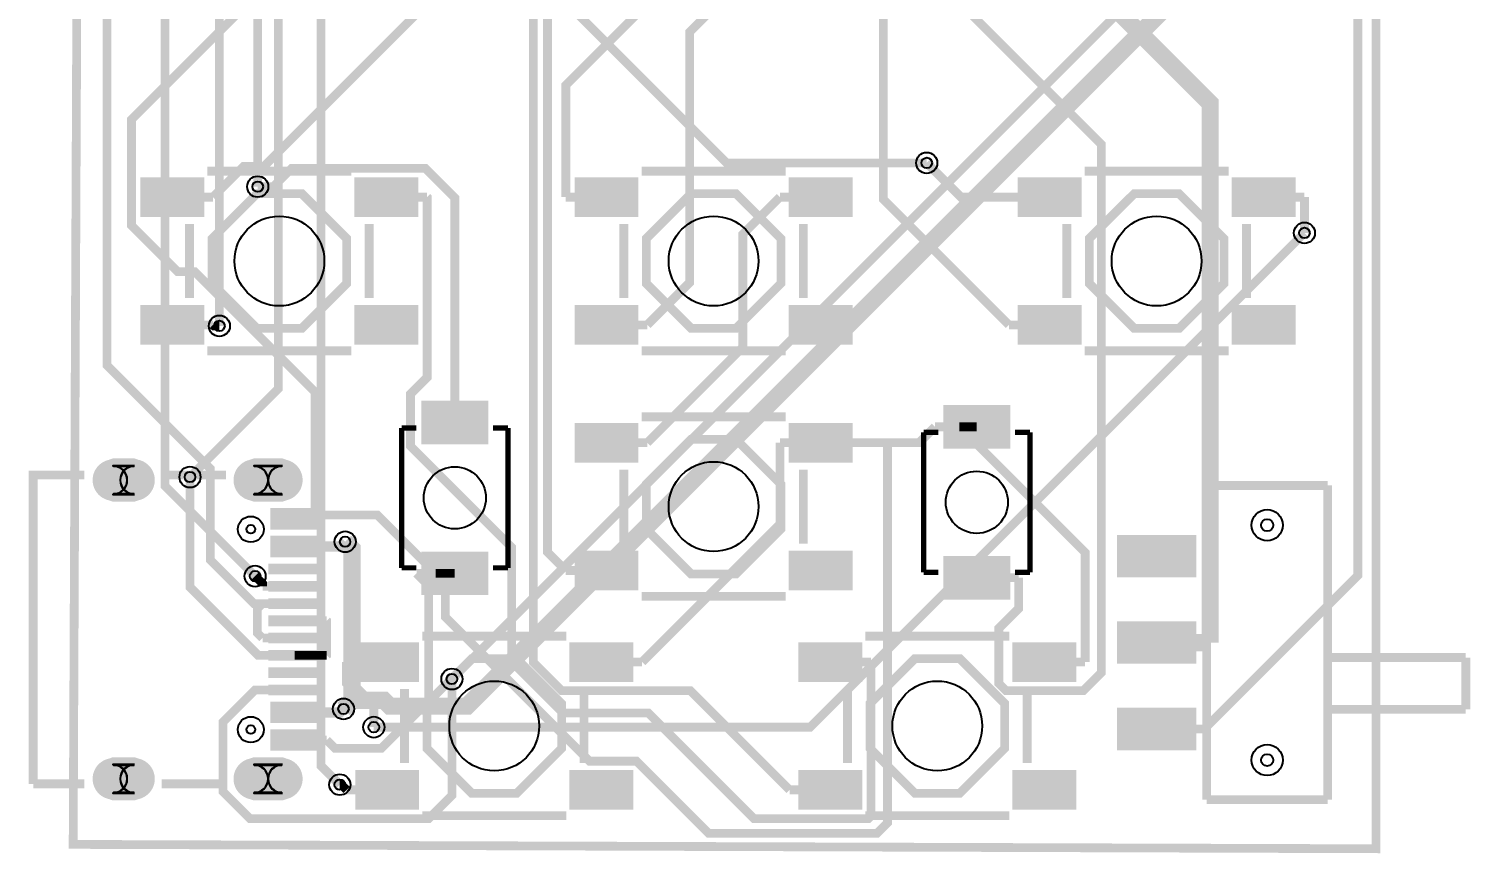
# Model space of a CAD drawing. Header units: millimetres. Extents: x 15.6 to 57.3, y 21.3 to 99.
# Drawn here: x 15.61 to 57.34, y 21.34 to 45.2 of the extents above; entities that cross this region are included whole.
import ezdxf

# ---------------------------------------------------------------- set-up
doc = ezdxf.new("R2010")
doc.units = ezdxf.units.MM
for name, color, linetype, true_color in [('BoardOutLine', 7, 'Continuous', 0xff00ff), ('BottomLayer', 7, 'Continuous', 0x0000ff), ('BottomSolderMaskLayer', 7, 'Continuous', 0xaa00ff), ('Document', 7, 'Continuous', 0xffffff), ('Hole', 7, 'Continuous', 0x222222), ('Multi-Layer', 7, 'Continuous', 0xc0c0c0), ('TopLayer', 7, 'Continuous', 0xff0000), ('TopPasteMaskLayer', 7, 'Continuous', 0x808080), ('TopSilkLayer', 7, 'Continuous', 0xffcc00), ('TopSolderMaskLayer', 7, 'Continuous', 0x800080)]:
    doc.layers.add(name, color=color, linetype=linetype, true_color=true_color)

msp = doc.modelspace()

# ---------------------------------------------------------------- hatches: boundary and pattern name
at = {"layer": 'BottomSolderMaskLayer'}
for points in [[(18.667, 32.764, -0.785398), (18.667, 31.513), (18.041, 31.513, -0.785398), (18.041, 32.764)], [(22.951, 32.764, -0.785398), (22.951, 31.513), (22.117, 31.513, -0.785398), (22.117, 32.764)], [(18.667, 24.113, -0.785398), (18.667, 22.863), (18.041, 22.863, -0.785398), (18.041, 24.113)], [(22.951, 24.113, -0.785398), (22.951, 22.863), (22.117, 22.863, -0.785398), (22.117, 24.113)]]:
    msp.add_hatch(color=256, dxfattribs=at).paths.add_polyline_path(points)
at = {"layer": 'Multi-Layer'}
for points in [[(18.654, 32.738, -0.785398), (18.654, 31.538), (18.054, 31.538, -0.785398), (18.054, 32.738)], [(22.934, 32.738, -0.785398), (22.934, 31.538), (22.134, 31.538, -0.785398), (22.134, 32.738)], [(18.654, 24.088, -0.785398), (18.654, 22.888), (18.054, 22.888, -0.785398), (18.054, 24.088)], [(22.934, 24.088, -0.785398), (22.934, 22.888), (22.134, 22.888, -0.785398), (22.134, 24.088)]]:
    msp.add_hatch(color=256, dxfattribs=at).paths.add_polyline_path(points)
at = {"layer": 'TopLayer'}
for points in [[(18.86, 40.881), (20.66, 40.881), (20.66, 39.781), (18.86, 39.781)], [(25.06, 40.881), (26.86, 40.881), (26.86, 39.781), (25.06, 39.781)], [(31.433, 40.881), (33.233, 40.881), (33.233, 39.781), (31.433, 39.781)], [(37.633, 40.881), (39.433, 40.881), (39.433, 39.781), (37.633, 39.781)], [(44.26, 40.881), (46.06, 40.881), (46.06, 39.781), (44.26, 39.781)], [(50.46, 40.881), (52.26, 40.881), (52.26, 39.781), (50.46, 39.781)], [(18.86, 37.181), (20.66, 37.181), (20.66, 36.081), (18.86, 36.081)], [(25.06, 37.181), (26.86, 37.181), (26.86, 36.081), (25.06, 36.081)], [(31.433, 37.181), (33.233, 37.181), (33.233, 36.081), (31.433, 36.081)], [(37.633, 37.181), (39.433, 37.181), (39.433, 36.081), (37.633, 36.081)], [(44.26, 37.181), (46.06, 37.181), (46.06, 36.081), (44.26, 36.081)], [(50.46, 37.181), (52.26, 37.181), (52.26, 36.081), (50.46, 36.081)], [(27.01, 33.193), (27.01, 34.423), (28.87, 34.423), (28.87, 33.193)], [(42.123, 33.066), (42.123, 34.296), (43.983, 34.296), (43.983, 33.066)], [(31.433, 33.769), (33.233, 33.769), (33.233, 32.669), (31.433, 32.669)], [(37.633, 33.769), (39.433, 33.769), (39.433, 32.669), (37.633, 32.669)], [(22.652, 30.713), (23.952, 30.713), (23.952, 30.713), (23.952, 31.013), (23.952, 31.013), (23.952, 31.013), (23.952, 31.013), (23.952, 31.313), (23.952, 31.313), (22.652, 31.313), (22.652, 31.313), (22.652, 31.013), (22.652, 31.013), (22.652, 31.013), (22.652, 31.013), (22.652, 30.713)], [(22.652, 29.913), (23.952, 29.913), (23.952, 29.913), (23.952, 30.213), (23.952, 30.213), (23.952, 30.213), (23.952, 30.213), (23.952, 30.513), (23.952, 30.513), (22.652, 30.513), (22.652, 30.513), (22.652, 30.213), (22.652, 30.213), (22.652, 30.213), (22.652, 30.213), (22.652, 29.913)], [(47.16, 29.332), (47.16, 30.532), (49.36, 30.532), (49.36, 29.332)], [(27.01, 28.823), (27.01, 30.053), (28.87, 30.053), (28.87, 28.823)], [(31.433, 30.069), (33.233, 30.069), (33.233, 28.969), (31.433, 28.969)], [(37.633, 30.069), (39.433, 30.069), (39.433, 28.969), (37.633, 28.969)], [(23.952, 29.713), (23.952, 29.413), (22.652, 29.413), (22.652, 29.713)], [(42.123, 28.696), (42.123, 29.926), (43.983, 29.926), (43.983, 28.696)], [(23.952, 29.213), (23.952, 28.913), (22.652, 28.913), (22.652, 29.213)], [(23.952, 28.713), (23.952, 28.413), (22.652, 28.413), (22.652, 28.713)], [(23.952, 28.213), (23.952, 27.913), (22.652, 27.913), (22.652, 28.213)], [(47.16, 26.832), (47.16, 28.032), (49.36, 28.032), (49.36, 26.832)], [(23.952, 27.713), (23.952, 27.413), (22.652, 27.413), (22.652, 27.713)], [(23.952, 27.213), (23.952, 26.913), (22.652, 26.913), (22.652, 27.213)], [(25.083, 27.419), (26.883, 27.419), (26.883, 26.319), (25.083, 26.319)], [(31.283, 27.419), (33.083, 27.419), (33.083, 26.319), (31.283, 26.319)], [(37.91, 27.419), (39.71, 27.419), (39.71, 26.319), (37.91, 26.319)], [(44.11, 27.419), (45.91, 27.419), (45.91, 26.319), (44.11, 26.319)], [(23.952, 26.713), (23.952, 26.413), (22.652, 26.413), (22.652, 26.713)], [(23.952, 26.213), (23.952, 25.913), (22.652, 25.913), (22.652, 26.213)], [(22.652, 25.113), (23.952, 25.113), (23.952, 25.113), (23.952, 25.413), (23.952, 25.413), (23.952, 25.413), (23.952, 25.413), (23.952, 25.713), (23.952, 25.713), (22.652, 25.713), (22.652, 25.713), (22.652, 25.413), (22.652, 25.413), (22.652, 25.413), (22.652, 25.413), (22.652, 25.113)], [(47.16, 24.332), (47.16, 25.532), (49.36, 25.532), (49.36, 24.332)], [(23.952, 24.913), (22.652, 24.913), (22.652, 24.913), (22.652, 24.613), (22.652, 24.613), (22.652, 24.613), (22.652, 24.613), (22.652, 24.313), (22.652, 24.313), (23.952, 24.313), (23.952, 24.313), (23.952, 24.613), (23.952, 24.613), (23.952, 24.613), (23.952, 24.613), (23.952, 24.913)], [(25.083, 23.719), (26.883, 23.719), (26.883, 22.619), (25.083, 22.619)], [(31.283, 23.719), (33.083, 23.719), (33.083, 22.619), (31.283, 22.619)], [(37.91, 23.719), (39.71, 23.719), (39.71, 22.619), (37.91, 22.619)], [(44.11, 23.719), (45.91, 23.719), (45.91, 22.619), (44.11, 22.619)]]:
    msp.add_hatch(color=256, dxfattribs=at).paths.add_polyline_path(points)
at = {"layer": 'TopPasteMaskLayer'}
for points in [[(18.86, 40.881), (20.66, 40.881), (20.66, 39.781), (18.86, 39.781)], [(25.06, 40.881), (26.86, 40.881), (26.86, 39.781), (25.06, 39.781)], [(31.433, 40.881), (33.233, 40.881), (33.233, 39.781), (31.433, 39.781)], [(37.633, 40.881), (39.433, 40.881), (39.433, 39.781), (37.633, 39.781)], [(44.26, 40.881), (46.06, 40.881), (46.06, 39.781), (44.26, 39.781)], [(50.46, 40.881), (52.26, 40.881), (52.26, 39.781), (50.46, 39.781)], [(18.86, 37.181), (20.66, 37.181), (20.66, 36.081), (18.86, 36.081)], [(25.06, 37.181), (26.86, 37.181), (26.86, 36.081), (25.06, 36.081)], [(31.433, 37.181), (33.233, 37.181), (33.233, 36.081), (31.433, 36.081)], [(37.633, 37.181), (39.433, 37.181), (39.433, 36.081), (37.633, 36.081)], [(44.26, 37.181), (46.06, 37.181), (46.06, 36.081), (44.26, 36.081)], [(50.46, 37.181), (52.26, 37.181), (52.26, 36.081), (50.46, 36.081)], [(27.01, 33.193), (27.01, 34.423), (28.87, 34.423), (28.87, 33.193)], [(42.123, 33.066), (42.123, 34.296), (43.983, 34.296), (43.983, 33.066)], [(31.433, 33.769), (33.233, 33.769), (33.233, 32.669), (31.433, 32.669)], [(37.633, 33.769), (39.433, 33.769), (39.433, 32.669), (37.633, 32.669)], [(19.254, 32.153), (19.252, 32.183), (19.249, 32.213), (19.245, 32.242), (19.239, 32.272), (19.231, 32.301), (19.223, 32.329), (19.212, 32.357), (19.201, 32.385), (19.188, 32.412), (19.173, 32.438), (19.158, 32.464), (19.141, 32.488), (19.123, 32.512), (19.104, 32.535), (19.083, 32.557), (19.062, 32.578), (19.04, 32.598), (19.016, 32.616), (18.992, 32.634), (18.967, 32.65), (18.941, 32.665), (18.914, 32.679), (18.887, 32.691), (18.859, 32.702), (18.831, 32.712), (18.802, 32.72), (18.773, 32.726), (18.743, 32.731), (18.714, 32.735), (18.684, 32.737), (18.654, 32.738), (18.054, 32.738), (18.024, 32.737), (17.994, 32.735), (17.964, 32.731), (17.935, 32.726), (17.906, 32.72), (17.877, 32.712), (17.849, 32.702), (17.821, 32.691), (17.794, 32.679), (17.767, 32.665), (17.741, 32.65), (17.716, 32.634), (17.692, 32.616), (17.668, 32.598), (17.646, 32.578), (17.624, 32.557), (17.604, 32.535), (17.585, 32.512), (17.567, 32.488), (17.55, 32.464), (17.534, 32.438), (17.52, 32.412), (17.507, 32.385), (17.495, 32.357), (17.485, 32.329), (17.476, 32.301), (17.469, 32.272), (17.463, 32.242), (17.459, 32.213), (17.456, 32.183), (17.454, 32.153), (17.454, 32.123), (17.456, 32.093), (17.459, 32.064), (17.463, 32.034), (17.469, 32.005), (17.476, 31.976), (17.485, 31.947), (17.495, 31.919), (17.507, 31.891), (17.52, 31.864), (17.534, 31.838), (17.55, 31.813), (17.567, 31.788), (17.585, 31.764), (17.604, 31.741), (17.624, 31.719), (17.646, 31.698), (17.668, 31.679), (17.692, 31.66), (17.716, 31.642), (17.741, 31.626), (17.767, 31.611), (17.794, 31.598), (17.821, 31.585), (17.849, 31.574), (17.877, 31.565), (17.906, 31.557), (17.935, 31.55), (17.964, 31.545), (17.994, 31.541), (18.024, 31.539), (18.054, 31.538), (18.654, 31.538), (18.684, 31.539), (18.714, 31.541), (18.743, 31.545), (18.773, 31.55), (18.802, 31.557), (18.831, 31.565), (18.859, 31.574), (18.887, 31.585), (18.914, 31.598), (18.941, 31.611), (18.967, 31.626), (18.992, 31.642), (19.016, 31.66), (19.04, 31.679), (19.062, 31.698), (19.083, 31.719), (19.104, 31.741), (19.123, 31.764), (19.141, 31.788), (19.158, 31.813), (19.173, 31.838), (19.188, 31.864), (19.201, 31.891), (19.212, 31.919), (19.223, 31.947), (19.231, 31.976), (19.239, 32.005), (19.245, 32.034), (19.249, 32.064), (19.252, 32.093), (19.254, 32.123)], [(23.532, 32.093), (23.534, 32.123), (23.534, 32.153), (23.532, 32.183), (23.529, 32.213), (23.525, 32.242), (23.519, 32.272), (23.511, 32.301), (23.503, 32.329), (23.492, 32.357), (23.481, 32.385), (23.468, 32.412), (23.453, 32.438), (23.438, 32.464), (23.421, 32.488), (23.403, 32.512), (23.384, 32.535), (23.363, 32.557), (23.342, 32.578), (23.319, 32.598), (23.296, 32.616), (23.272, 32.634), (23.247, 32.65), (23.221, 32.665), (23.194, 32.679), (23.167, 32.691), (23.139, 32.702), (23.111, 32.712), (23.082, 32.72), (23.053, 32.726), (23.023, 32.731), (22.994, 32.735), (22.964, 32.737), (22.934, 32.738), (22.134, 32.738), (22.104, 32.737), (22.074, 32.735), (22.044, 32.731), (22.015, 32.726), (21.986, 32.72), (21.957, 32.712), (21.929, 32.702), (21.901, 32.691), (21.873, 32.679), (21.847, 32.665), (21.821, 32.65), (21.796, 32.634), (21.772, 32.616), (21.748, 32.598), (21.726, 32.578), (21.704, 32.557), (21.684, 32.535), (21.665, 32.512), (21.647, 32.488), (21.63, 32.464), (21.614, 32.438), (21.6, 32.412), (21.587, 32.385), (21.575, 32.357), (21.565, 32.329), (21.556, 32.301), (21.549, 32.272), (21.543, 32.242), (21.538, 32.213), (21.535, 32.183), (21.534, 32.153), (21.534, 32.123), (21.535, 32.093), (21.538, 32.064), (21.543, 32.034), (21.549, 32.005), (21.556, 31.976), (21.565, 31.947), (21.575, 31.919), (21.587, 31.891), (21.6, 31.864), (21.614, 31.838), (21.63, 31.813), (21.647, 31.788), (21.665, 31.764), (21.684, 31.741), (21.704, 31.719), (21.726, 31.698), (21.748, 31.679), (21.772, 31.66), (21.796, 31.642), (21.821, 31.626), (21.847, 31.611), (21.873, 31.598), (21.901, 31.585), (21.929, 31.574), (21.957, 31.565), (21.986, 31.557), (22.015, 31.55), (22.044, 31.545), (22.074, 31.541), (22.104, 31.539), (22.134, 31.538), (22.934, 31.538), (22.964, 31.539), (22.994, 31.541), (23.023, 31.545), (23.053, 31.55), (23.082, 31.557), (23.111, 31.565), (23.139, 31.574), (23.167, 31.585), (23.194, 31.598), (23.221, 31.611), (23.247, 31.626), (23.272, 31.642), (23.296, 31.66), (23.319, 31.679), (23.342, 31.698), (23.363, 31.719), (23.384, 31.741), (23.403, 31.764), (23.421, 31.788), (23.438, 31.813), (23.453, 31.838), (23.468, 31.864), (23.481, 31.891), (23.492, 31.919), (23.503, 31.947), (23.511, 31.976), (23.519, 32.005), (23.525, 32.034), (23.529, 32.064)], [(22.652, 30.713), (23.952, 30.713), (23.952, 31.013), (23.952, 31.013), (23.952, 31.313), (22.652, 31.313), (22.652, 31.013), (22.652, 31.013)], [(22.652, 29.913), (23.952, 29.913), (23.952, 30.213), (23.952, 30.213), (23.952, 30.513), (22.652, 30.513), (22.652, 30.213), (22.652, 30.213)], [(47.16, 29.332), (47.16, 30.532), (49.36, 30.532), (49.36, 29.332)], [(27.01, 28.823), (27.01, 30.053), (28.87, 30.053), (28.87, 28.823)], [(31.433, 30.069), (33.233, 30.069), (33.233, 28.969), (31.433, 28.969)], [(37.633, 30.069), (39.433, 30.069), (39.433, 28.969), (37.633, 28.969)], [(22.652, 29.413), (23.952, 29.413), (23.952, 29.713), (22.652, 29.713)], [(42.123, 28.696), (42.123, 29.926), (43.983, 29.926), (43.983, 28.696)], [(23.952, 29.213), (22.652, 29.213), (22.652, 28.913), (23.952, 28.913)], [(22.652, 28.413), (23.952, 28.413), (23.952, 28.713), (22.652, 28.713)], [(22.652, 27.913), (23.952, 27.913), (23.952, 28.213), (22.652, 28.213)], [(47.16, 26.832), (47.16, 28.032), (49.36, 28.032), (49.36, 26.832)], [(22.652, 27.413), (23.952, 27.413), (23.952, 27.713), (22.652, 27.713)], [(22.652, 26.913), (23.952, 26.913), (23.952, 27.213), (22.652, 27.213)], [(25.083, 27.419), (26.883, 27.419), (26.883, 26.319), (25.083, 26.319)], [(31.283, 27.419), (33.083, 27.419), (33.083, 26.319), (31.283, 26.319)], [(37.91, 27.419), (39.71, 27.419), (39.71, 26.319), (37.91, 26.319)], [(44.11, 27.419), (45.91, 27.419), (45.91, 26.319), (44.11, 26.319)], [(22.652, 26.413), (23.952, 26.413), (23.952, 26.713), (22.652, 26.713)], [(22.652, 25.913), (23.952, 25.913), (23.952, 26.213), (22.652, 26.213)], [(22.652, 25.113), (23.952, 25.113), (23.952, 25.413), (23.952, 25.413), (23.952, 25.713), (22.652, 25.713), (22.652, 25.413), (22.652, 25.413)], [(47.16, 24.332), (47.16, 25.532), (49.36, 25.532), (49.36, 24.332)], [(22.652, 24.313), (23.952, 24.313), (23.952, 24.613), (23.952, 24.613), (23.952, 24.913), (22.652, 24.913), (22.652, 24.613), (22.652, 24.613)], [(19.252, 23.443), (19.254, 23.473), (19.254, 23.503), (19.252, 23.533), (19.249, 23.563), (19.245, 23.592), (19.239, 23.621), (19.231, 23.65), (19.223, 23.679), (19.212, 23.707), (19.201, 23.735), (19.188, 23.762), (19.173, 23.788), (19.158, 23.813), (19.141, 23.838), (19.123, 23.862), (19.104, 23.885), (19.083, 23.907), (19.062, 23.928), (19.04, 23.948), (19.016, 23.966), (18.992, 23.984), (18.967, 24), (18.941, 24.015), (18.914, 24.029), (18.887, 24.041), (18.859, 24.052), (18.831, 24.061), (18.802, 24.069), (18.773, 24.076), (18.743, 24.081), (18.714, 24.085), (18.684, 24.087), (18.654, 24.088), (18.054, 24.088), (18.024, 24.087), (17.994, 24.085), (17.964, 24.081), (17.935, 24.076), (17.906, 24.069), (17.877, 24.061), (17.849, 24.052), (17.821, 24.041), (17.794, 24.029), (17.767, 24.015), (17.741, 24), (17.716, 23.984), (17.692, 23.966), (17.668, 23.948), (17.646, 23.928), (17.624, 23.907), (17.604, 23.885), (17.585, 23.862), (17.567, 23.838), (17.55, 23.813), (17.534, 23.788), (17.52, 23.762), (17.507, 23.735), (17.495, 23.707), (17.485, 23.679), (17.476, 23.65), (17.469, 23.621), (17.463, 23.592), (17.459, 23.563), (17.456, 23.533), (17.454, 23.503), (17.454, 23.473), (17.456, 23.443), (17.459, 23.413), (17.463, 23.384), (17.469, 23.354), (17.476, 23.325), (17.485, 23.297), (17.495, 23.269), (17.507, 23.241), (17.52, 23.214), (17.534, 23.188), (17.55, 23.162), (17.567, 23.138), (17.585, 23.114), (17.604, 23.091), (17.624, 23.069), (17.646, 23.048), (17.668, 23.028), (17.692, 23.01), (17.716, 22.992), (17.741, 22.976), (17.767, 22.961), (17.794, 22.947), (17.821, 22.935), (17.849, 22.924), (17.877, 22.915), (17.906, 22.906), (17.935, 22.9), (17.964, 22.895), (17.994, 22.891), (18.024, 22.889), (18.054, 22.888), (18.654, 22.888), (18.684, 22.889), (18.714, 22.891), (18.743, 22.895), (18.773, 22.9), (18.802, 22.906), (18.831, 22.915), (18.859, 22.924), (18.887, 22.935), (18.914, 22.947), (18.941, 22.961), (18.967, 22.976), (18.992, 22.992), (19.016, 23.01), (19.04, 23.028), (19.062, 23.048), (19.083, 23.069), (19.104, 23.091), (19.123, 23.114), (19.141, 23.138), (19.158, 23.162), (19.173, 23.188), (19.188, 23.214), (19.201, 23.241), (19.212, 23.269), (19.223, 23.297), (19.231, 23.325), (19.239, 23.354), (19.245, 23.384), (19.249, 23.413)], [(23.532, 23.443), (23.534, 23.473), (23.534, 23.503), (23.532, 23.533), (23.529, 23.563), (23.525, 23.592), (23.519, 23.621), (23.511, 23.65), (23.503, 23.679), (23.492, 23.707), (23.481, 23.735), (23.468, 23.762), (23.453, 23.788), (23.438, 23.813), (23.421, 23.838), (23.403, 23.862), (23.384, 23.885), (23.363, 23.907), (23.342, 23.928), (23.319, 23.948), (23.296, 23.966), (23.272, 23.984), (23.247, 24), (23.221, 24.015), (23.194, 24.029), (23.167, 24.041), (23.139, 24.052), (23.111, 24.061), (23.082, 24.069), (23.053, 24.076), (23.023, 24.081), (22.994, 24.085), (22.964, 24.087), (22.934, 24.088), (22.134, 24.088), (22.104, 24.087), (22.074, 24.085), (22.044, 24.081), (22.015, 24.076), (21.986, 24.069), (21.957, 24.061), (21.929, 24.052), (21.901, 24.041), (21.873, 24.029), (21.847, 24.015), (21.821, 24), (21.796, 23.984), (21.772, 23.966), (21.748, 23.948), (21.726, 23.928), (21.704, 23.907), (21.684, 23.885), (21.665, 23.862), (21.647, 23.838), (21.63, 23.813), (21.614, 23.788), (21.6, 23.762), (21.587, 23.735), (21.575, 23.707), (21.565, 23.679), (21.556, 23.65), (21.549, 23.621), (21.543, 23.592), (21.538, 23.563), (21.535, 23.533), (21.534, 23.503), (21.534, 23.473), (21.535, 23.443), (21.538, 23.413), (21.543, 23.384), (21.549, 23.354), (21.556, 23.325), (21.565, 23.297), (21.575, 23.269), (21.587, 23.241), (21.6, 23.214), (21.614, 23.188), (21.63, 23.162), (21.647, 23.138), (21.665, 23.114), (21.684, 23.091), (21.704, 23.069), (21.726, 23.048), (21.748, 23.028), (21.772, 23.01), (21.796, 22.992), (21.821, 22.976), (21.847, 22.961), (21.873, 22.947), (21.901, 22.935), (21.929, 22.924), (21.957, 22.915), (21.986, 22.906), (22.015, 22.9), (22.044, 22.895), (22.074, 22.891), (22.104, 22.889), (22.134, 22.888), (22.934, 22.888), (22.964, 22.889), (22.994, 22.891), (23.023, 22.895), (23.053, 22.9), (23.082, 22.906), (23.111, 22.915), (23.139, 22.924), (23.167, 22.935), (23.194, 22.947), (23.221, 22.961), (23.247, 22.976), (23.272, 22.992), (23.296, 23.01), (23.319, 23.028), (23.342, 23.048), (23.363, 23.069), (23.384, 23.091), (23.403, 23.114), (23.421, 23.138), (23.438, 23.162), (23.453, 23.188), (23.468, 23.214), (23.481, 23.241), (23.492, 23.269), (23.503, 23.297), (23.511, 23.325), (23.519, 23.354), (23.525, 23.384), (23.529, 23.413)], [(25.083, 23.719), (26.883, 23.719), (26.883, 22.619), (25.083, 22.619)], [(31.283, 23.719), (33.083, 23.719), (33.083, 22.619), (31.283, 22.619)], [(37.91, 23.719), (39.71, 23.719), (39.71, 22.619), (37.91, 22.619)], [(44.11, 23.719), (45.91, 23.719), (45.91, 22.619), (44.11, 22.619)]]:
    msp.add_hatch(color=256, dxfattribs=at).paths.add_polyline_path(points)
at = {"layer": 'TopSolderMaskLayer'}
for points in [[(18.835, 40.907), (20.685, 40.907), (20.685, 39.756), (18.835, 39.756)], [(25.035, 40.907), (26.885, 40.907), (26.885, 39.756), (25.035, 39.756)], [(31.408, 40.907), (33.258, 40.907), (33.258, 39.756), (31.408, 39.756)], [(37.608, 40.907), (39.458, 40.907), (39.458, 39.756), (37.608, 39.756)], [(44.235, 40.907), (46.085, 40.907), (46.085, 39.756), (44.235, 39.756)], [(50.435, 40.907), (52.285, 40.907), (52.285, 39.756), (50.435, 39.756)], [(18.835, 37.207), (20.685, 37.207), (20.685, 36.056), (18.835, 36.056)], [(25.035, 37.207), (26.885, 37.207), (26.885, 36.056), (25.035, 36.056)], [(31.408, 37.207), (33.258, 37.207), (33.258, 36.056), (31.408, 36.056)], [(37.608, 37.207), (39.458, 37.207), (39.458, 36.056), (37.608, 36.056)], [(44.235, 37.207), (46.085, 37.207), (46.085, 36.056), (44.235, 36.056)], [(50.435, 37.207), (52.285, 37.207), (52.285, 36.056), (50.435, 36.056)], [(26.972, 33.176), (26.972, 34.44), (28.908, 34.44), (28.908, 33.176)], [(42.085, 33.049), (42.085, 34.313), (44.021, 34.313), (44.021, 33.049)], [(31.408, 33.795), (33.258, 33.795), (33.258, 32.644), (31.408, 32.644)], [(37.608, 33.795), (39.458, 33.795), (39.458, 32.644), (37.608, 32.644)], [(18.667, 32.764, -0.785398), (18.667, 31.513), (18.041, 31.513, -0.785398), (18.041, 32.764)], [(22.951, 32.764, -0.785398), (22.951, 31.513), (22.117, 31.513, -0.785398), (22.117, 32.764)], [(22.597, 30.701), (24.007, 30.701), (24.007, 30.701), (24.007, 31.013), (24.007, 31.013), (24.007, 31.013), (24.007, 31.013), (24.007, 31.325), (24.007, 31.325), (22.597, 31.325), (22.597, 31.325), (22.597, 31.013), (22.597, 31.013), (22.597, 31.013), (22.597, 31.013), (22.597, 30.701)], [(22.597, 29.901), (24.007, 29.901), (24.007, 29.901), (24.007, 30.213), (24.007, 30.213), (24.007, 30.213), (24.007, 30.213), (24.007, 30.525), (24.007, 30.525), (22.597, 30.525), (22.597, 30.525), (22.597, 30.213), (22.597, 30.213), (22.597, 30.213), (22.597, 30.213), (22.597, 29.901)], [(47.113, 29.318), (47.113, 30.546), (49.407, 30.546), (49.407, 29.318)], [(26.972, 28.806), (26.972, 30.07), (28.908, 30.07), (28.908, 28.806)], [(31.408, 30.095), (33.258, 30.095), (33.258, 28.944), (31.408, 28.944)], [(37.608, 30.095), (39.458, 30.095), (39.458, 28.944), (37.608, 28.944)], [(24.062, 29.719), (24.062, 29.407), (22.542, 29.407), (22.542, 29.719)], [(42.085, 28.679), (42.085, 29.943), (44.021, 29.943), (44.021, 28.679)], [(24.062, 29.219), (24.062, 28.907), (22.542, 28.907), (22.542, 29.219)], [(24.062, 28.719), (24.062, 28.407), (22.542, 28.407), (22.542, 28.719)], [(24.062, 28.219), (24.062, 27.907), (22.542, 27.907), (22.542, 28.219)], [(47.113, 26.818), (47.113, 28.046), (49.407, 28.046), (49.407, 26.818)], [(24.062, 27.719), (24.062, 27.407), (22.542, 27.407), (22.542, 27.719)], [(24.062, 27.219), (24.062, 26.907), (22.542, 26.907), (22.542, 27.219)], [(25.058, 27.445), (26.908, 27.445), (26.908, 26.294), (25.058, 26.294)], [(31.258, 27.445), (33.108, 27.445), (33.108, 26.294), (31.258, 26.294)], [(37.885, 27.445), (39.735, 27.445), (39.735, 26.294), (37.885, 26.294)], [(44.085, 27.445), (45.935, 27.445), (45.935, 26.294), (44.085, 26.294)], [(24.062, 26.719), (24.062, 26.407), (22.542, 26.407), (22.542, 26.719)], [(24.062, 26.219), (24.062, 25.907), (22.542, 25.907), (22.542, 26.219)], [(22.597, 25.101), (24.007, 25.101), (24.007, 25.101), (24.007, 25.413), (24.007, 25.413), (24.007, 25.413), (24.007, 25.413), (24.007, 25.725), (24.007, 25.725), (22.597, 25.725), (22.597, 25.725), (22.597, 25.413), (22.597, 25.413), (22.597, 25.413), (22.597, 25.413), (22.597, 25.101)], [(47.113, 24.318), (47.113, 25.546), (49.407, 25.546), (49.407, 24.318)], [(24.007, 24.925), (22.597, 24.925), (22.597, 24.925), (22.597, 24.613), (22.597, 24.613), (22.597, 24.613), (22.597, 24.613), (22.597, 24.301), (22.597, 24.301), (24.007, 24.301), (24.007, 24.301), (24.007, 24.613), (24.007, 24.613), (24.007, 24.613), (24.007, 24.613), (24.007, 24.925)], [(18.667, 24.113, -0.785398), (18.667, 22.863), (18.041, 22.863, -0.785398), (18.041, 24.113)], [(22.951, 24.113, -0.785398), (22.951, 22.863), (22.117, 22.863, -0.785398), (22.117, 24.113)], [(25.058, 23.745), (26.908, 23.745), (26.908, 22.594), (25.058, 22.594)], [(31.258, 23.745), (33.108, 23.745), (33.108, 22.594), (31.258, 22.594)], [(37.885, 23.745), (39.735, 23.745), (39.735, 22.594), (37.885, 22.594)], [(44.085, 23.745), (45.935, 23.745), (45.935, 22.594), (44.085, 22.594)]]:
    msp.add_hatch(color=256, dxfattribs=at).paths.add_polyline_path(points)

# ---------------------------------------------------------------- linework, layer by layer
at = {"layer": 'BoardOutLine', "const_width": 0.254}
msp.add_lwpolyline([(17.272, 97.917), (54.61, 98.001), (54.61, 52.705), (54.61, 51.181), (54.61, 21.463), (16.891, 21.59), (17.018, 50.927), (17.018, 50.927), (17.018, 50.927), (17.018, 97.917), (17.272, 97.917)], close=True, dxfattribs=at)
at = {"layer": 'BottomLayer'}
for points, const_width in [([(22.158, 29.356), (19.547, 31.968), (19.547, 48.986), (17.831, 50.702), (17.831, 76.185), (33.154, 91.508), (33.154, 95.947), (33.817, 96.611), (41.519, 96.611), (49.642, 88.488), (49.642, 88.381)], 0.254), ([(42.221, 88.946), (42.204, 88.93), (42.204, 70.917), (50.398, 62.723), (50.398, 48.921), (27.856, 26.378)], 0.254), ([(20.273, 32.226), (22.831, 34.784), (22.831, 48.897), (32.704, 58.769), (32.704, 61.91), (23.867, 70.747), (23.867, 74.18), (22.458, 75.589), (21.973, 75.589), (19.567, 73.183), (19.567, 72.753)], 0.254), ([(21.124, 36.602), (21.124, 51.4), (23.293, 53.569), (23.293, 73.742), (22.134, 74.9)], 0.254), ([(24.963, 25.759), (25.89, 25.759), (26.057, 25.593), (28.295, 25.593), (53.725, 51.022), (53.725, 72.093), (51.197, 74.62)], 0.5), ([(30.971, 53.024), (24.069, 46.121), (24.069, 23.861), (24.611, 23.319)], 0.254), ([(23.551, 50.446), (22.234, 49.129), (22.234, 40.634)], 0.254), ([(41.603, 41.321), (35.81, 41.321), (27.975, 49.156)], 0.254), ([(52.539, 39.294), (38.23, 24.985), (25.595, 24.985)], 0.254), ([(24.963, 25.759), (24.963, 30.155), (24.765, 30.353)], 0.5), ([(24.963, 25.759), (24.717, 25.512)], 0.5)]:
    msp.add_lwpolyline(points, dxfattribs=dict(at, const_width=const_width))
at = {"layer": 'BottomSolderMaskLayer'}
for points in [[(18.666, 32.555), (18.041, 32.555)], [(22.951, 32.555), (22.117, 32.555)], [(18.666, 31.721), (18.041, 31.721)], [(22.951, 31.721), (22.117, 31.721)], [(18.666, 23.905), (18.041, 23.905)], [(22.951, 23.905), (22.117, 23.905)], [(18.666, 23.071), (18.041, 23.071)], [(22.951, 23.071), (22.117, 23.071)]]:
    msp.add_lwpolyline(points, close=True, dxfattribs=at)
for centre, start, end in [((18.041, 32.138), 270, 450), ((18.666, 32.138), 450, 270), ((22.117, 32.138), 270, 450), ((22.951, 32.138), 450, 270), ((18.041, 23.488), 270, 450), ((18.666, 23.488), 450, 270), ((22.117, 23.488), 270, 450), ((22.951, 23.488), 450, 270)]:
    msp.add_arc(centre, 0.417, start, end, dxfattribs=at)
at = {"layer": 'Document'}
for centre, radius in [((51.46, 30.832), 0.175), ((22.034, 30.713), 0.125), ((22.034, 24.913), 0.125), ((51.46, 24.032), 0.175)]:
    msp.add_circle(centre, radius, dxfattribs=at)
at = {"layer": 'Hole'}
for centre, radius in [((41.603, 41.321), 0.153), ((22.234, 40.634), 0.153), ((52.539, 39.294), 0.153), ((21.124, 36.602), 0.153), ((20.273, 32.226), 0.153), ((24.765, 30.353), 0.15), ((22.158, 29.356), 0.153), ((27.856, 26.378), 0.153), ((24.717, 25.512), 0.15), ((25.595, 24.985), 0.153), ((24.611, 23.319), 0.153)]:
    msp.add_circle(centre, radius, dxfattribs=at)
at = {"layer": 'Multi-Layer'}
for points in [[(18.654, 32.538), (18.054, 32.538)], [(22.934, 32.538), (22.134, 32.538)], [(18.654, 31.738), (18.054, 31.738)], [(22.934, 31.738), (22.134, 31.738)], [(18.654, 23.888), (18.054, 23.888)], [(22.934, 23.888), (22.134, 23.888)], [(18.654, 23.088), (18.054, 23.088)], [(22.934, 23.088), (22.134, 23.088)]]:
    msp.add_lwpolyline(points, close=True, dxfattribs=at)
for centre, radius in [((41.603, 41.321), 0.305), ((22.234, 40.634), 0.305), ((52.539, 39.294), 0.305), ((21.124, 36.602), 0.305), ((20.273, 32.226), 0.305), ((22.034, 30.713), 0.375), ((51.46, 30.832), 0.45), ((24.765, 30.353), 0.305), ((22.158, 29.356), 0.305), ((27.856, 26.378), 0.305), ((24.717, 25.512), 0.305), ((22.034, 24.913), 0.375), ((25.595, 24.985), 0.305), ((51.46, 24.032), 0.45), ((24.611, 23.319), 0.305)]:
    msp.add_circle(centre, radius, dxfattribs=at)
for centre, start, end in [((18.054, 32.138), 270, 450), ((18.654, 32.138), 450, 270), ((22.134, 32.138), 270, 450), ((22.934, 32.138), 450, 270), ((18.054, 23.488), 270, 450), ((18.654, 23.488), 450, 270), ((22.134, 23.488), 270, 450), ((22.934, 23.488), 450, 270)]:
    msp.add_arc(centre, 0.4, start, end, dxfattribs=at)
at = {"layer": 'TopLayer'}
for points, const_width in [([(23.896, 31.125), (23.896, 34.682), (20.408, 38.17), (19.916, 38.17), (18.579, 39.507), (18.579, 42.575), (24.415, 48.412), (24.415, 71.473), (24.716, 71.774), (24.943, 71.774), (25.863, 72.694), (25.863, 83.763)], 0.254), ([(49.639, 24.932), (54.086, 29.379), (54.086, 77.343)], 0.254), ([(49.81, 27.432), (49.81, 43.047), (46.544, 46.313), (46.544, 74.295)], 0.5), ([(22.373, 28.563), (22.123, 28.563), (20.859, 29.828), (20.859, 32.468), (17.872, 35.455), (17.872, 72.648), (18.884, 73.66)], 0.254), ([(28.956, 71.636), (28.988, 71.668), (39.682, 71.668), (39.847, 71.504), (39.847, 67.195), (40.348, 66.694), (40.348, 40.264), (43.981, 36.631)], 0.254), ([(42.57, 71.891), (42.322, 71.642), (42.322, 46.197), (46.657, 41.861), (46.657, 26.563), (46.133, 26.038), (43.903, 26.038), (43.69, 26.251), (43.69, 27.845), (44.262, 28.417), (44.262, 29.311)], 0.254), ([(30.226, 69.578), (29.978, 69.33), (29.978, 52.612), (30.215, 52.375), (30.215, 26.859), (31.036, 26.038), (34.762, 26.038), (37.631, 23.169)], 0.254), ([(31.496, 69.578), (30.386, 68.467), (30.386, 52.781), (30.623, 52.544), (30.623, 30.05), (31.154, 29.519)], 0.254), ([(36.5, 61.026), (36.5, 55.031), (39.845, 51.685), (39.845, 49.928), (38.327, 48.41), (38.04, 48.41), (34.738, 45.108), (34.738, 37.857), (33.512, 36.631)], 0.254), ([(37.354, 50.618), (37.354, 49.771), (31.154, 43.571), (31.154, 40.331)], 0.254), ([(29.462, 49.594), (29.462, 48.267), (22.415, 41.22), (21.828, 41.22), (20.939, 40.331)], 0.254), ([(45.16, 40.331), (42.593, 40.331), (41.603, 41.321)], 0.254), ([(22.234, 40.634), (22.686, 40.634), (23.214, 41.162), (27.09, 41.162), (27.94, 40.312), (27.94, 33.808)], 0.254), ([(19.76, 40.331), (20.939, 40.331)], 0.254), ([(25.96, 40.331), (27.139, 40.331)], 0.254), ([(27.139, 40.331), (27.141, 40.329), (27.141, 35.115), (26.656, 34.63), (26.656, 33.118), (29.586, 30.188), (29.586, 26.879), (31.069, 25.396), (33.541, 25.396), (36.599, 22.338), (39.917, 22.338), (39.991, 22.412), (39.991, 26.867), (39.989, 26.869)], 0.254), ([(32.333, 40.331), (31.154, 40.331)], 0.254), ([(37.354, 40.331), (36.28, 39.258), (36.28, 35.987), (33.512, 33.219)], 0.254), ([(38.533, 40.331), (37.354, 40.331)], 0.254), ([(51.36, 40.331), (52.539, 40.331)], 0.254), ([(52.539, 40.331), (52.539, 39.294)], 0.254), ([(19.76, 36.631), (20.939, 36.631)], 0.254), ([(20.939, 36.631), (20.969, 36.602), (21.124, 36.602)], 0.254), ([(32.333, 36.631), (33.512, 36.631)], 0.254), ([(45.16, 36.631), (43.981, 36.631)], 0.254), ([(40.468, 33.219), (41.382, 33.219), (41.844, 33.681)], 0.254), ([(42.549, 33.681), (41.844, 33.681)], 0.254), ([(43.053, 33.681), (42.549, 33.681)], 0.254), ([(42.549, 33.681), (46.189, 30.041), (46.189, 26.869)], 0.254), ([(27.663, 29.438), (27.663, 28.174), (31.837, 24), (33.199, 24), (35.285, 21.913), (40.164, 21.913), (40.468, 22.218), (40.468, 33.219)], 0.254), ([(32.333, 33.219), (33.512, 33.219)], 0.254), ([(33.362, 26.869), (37.354, 30.861), (37.354, 33.219)], 0.254), ([(38.533, 33.219), (37.354, 33.219)], 0.254), ([(38.533, 33.219), (40.468, 33.219)], 0.254), ([(23.302, 27.063), (22.247, 27.063), (20.273, 29.037), (20.273, 32.226)], 0.254), ([(23.896, 31.125), (23.784, 31.013), (23.302, 31.013)], 0.254), ([(27.386, 29.438), (25.699, 31.125), (23.896, 31.125)], 0.254), ([(24.765, 30.353), (24.625, 30.213), (23.302, 30.213)], 0.3), ([(32.333, 29.519), (31.154, 29.519)], 0.254), ([(22.373, 29.063), (22.373, 29.142), (22.158, 29.356)], 0.254), ([(24.231, 24.613), (24.474, 24.37), (25.809, 24.37), (27.185, 25.746), (27.185, 29.085), (26.832, 29.438)], 0.254), ([(27.386, 29.438), (26.832, 29.438)], 0.254), ([(27.663, 29.438), (27.386, 29.438)], 0.254), ([(27.94, 29.438), (27.663, 29.438)], 0.254), ([(43.053, 29.311), (44.262, 29.311)], 0.254), ([(23.302, 29.063), (22.373, 29.063)], 0.254), ([(22.373, 28.563), (22.222, 28.412), (22.222, 27.714), (22.373, 27.563)], 0.254), ([(23.302, 28.563), (22.373, 28.563)], 0.254), ([(23.302, 28.063), (24.231, 28.063)], 0.254), ([(24.231, 27.063), (24.233, 27.065), (24.233, 28.061), (24.231, 28.063)], 0.254), ([(23.302, 27.563), (22.373, 27.563)], 0.254), ([(48.26, 27.432), (49.81, 27.432)], 0.5), ([(23.767, 27.063), (23.302, 27.063)], 0.254), ([(23.767, 27.063), (24.231, 27.063)], 0.254), ([(25.983, 26.869), (24.804, 26.869)], 0.254), ([(24.804, 26.869), (24.804, 26.252), (24.878, 26.178), (25.045, 26.178), (25.595, 25.628), (25.595, 24.985)], 0.254), ([(32.773, 26.869), (32.183, 26.869)], 0.254), ([(32.773, 26.869), (33.362, 26.869)], 0.254), ([(38.81, 26.869), (39.989, 26.869)], 0.254), ([(45.01, 26.869), (46.189, 26.869)], 0.254), ([(23.302, 26.063), (22.161, 26.063), (21.227, 25.13), (21.227, 23.118), (22.007, 22.338), (27.186, 22.338), (27.856, 23.008), (27.856, 26.378)], 0.254), ([(23.302, 25.413), (24.617, 25.413), (24.717, 25.512)], 0.3), ([(48.26, 24.932), (49.639, 24.932)], 0.254), ([(23.302, 24.613), (24.231, 24.613)], 0.254), ([(24.611, 23.319), (24.654, 23.319), (24.804, 23.169)], 0.254), ([(25.983, 23.169), (24.804, 23.169)], 0.254), ([(38.81, 23.169), (37.631, 23.169)], 0.254)]:
    msp.add_lwpolyline(points, dxfattribs=dict(at, const_width=const_width))
at = {"layer": 'TopSilkLayer'}
for points, const_width in [([(20.773, 41.081), (24.947, 41.081)], 0.254), ([(33.346, 41.081), (37.52, 41.081)], 0.254), ([(46.173, 41.081), (50.347, 41.081)], 0.254), ([(20.26, 37.412), (20.26, 39.55)], 0.254), ([(25.46, 39.55), (25.46, 37.412)], 0.254), ([(32.833, 37.412), (32.833, 39.55)], 0.254), ([(38.033, 39.55), (38.033, 37.412)], 0.254), ([(45.66, 37.412), (45.66, 39.55)], 0.254), ([(50.86, 39.55), (50.86, 37.412)], 0.254), ([(24.947, 35.881), (20.773, 35.881)], 0.254), ([(37.52, 35.881), (33.346, 35.881)], 0.254), ([(50.347, 35.881), (46.173, 35.881)], 0.254), ([(33.346, 33.969), (37.52, 33.969)], 0.254), ([(26.399, 33.649), (26.83, 33.649)], 0.152), ([(26.399, 33.649), (26.399, 29.597)], 0.152), ([(29.05, 33.649), (29.481, 33.649)], 0.152), ([(29.481, 33.649), (29.481, 29.597)], 0.152), ([(41.512, 33.522), (41.943, 33.522)], 0.152), ([(41.512, 33.522), (41.512, 29.47)], 0.152), ([(44.163, 33.522), (44.594, 33.522)], 0.152), ([(44.594, 33.522), (44.594, 29.47)], 0.152), ([(32.833, 30.3), (32.833, 32.438)], 0.254), ([(38.033, 32.438), (38.033, 30.3)], 0.254), ([(15.734, 23.342), (15.734, 32.282), (17.215, 32.282)], 0.254), ([(19.452, 32.282), (21.315, 32.282)], 0.254), ([(49.71, 22.882), (49.71, 31.982)], 0.254), ([(53.21, 31.982), (49.71, 31.982)], 0.254), ([(53.21, 22.882), (53.21, 31.982)], 0.254), ([(26.399, 29.597), (26.83, 29.597)], 0.152), ([(29.481, 29.597), (29.05, 29.597)], 0.152), ([(41.512, 29.47), (41.943, 29.47)], 0.152), ([(44.594, 29.47), (44.163, 29.47)], 0.152), ([(37.52, 28.769), (33.346, 28.769)], 0.254), ([(26.996, 27.619), (31.17, 27.619)], 0.254), ([(39.823, 27.619), (43.997, 27.619)], 0.254), ([(57.21, 27.001), (53.21, 27.001)], 0.254), ([(57.21, 25.501), (57.21, 27.001)], 0.254), ([(26.483, 23.95), (26.483, 26.088)], 0.254), ([(31.683, 26.088), (31.683, 23.95)], 0.254), ([(39.31, 23.95), (39.31, 26.088)], 0.254), ([(44.51, 26.088), (44.51, 23.95)], 0.254), ([(53.21, 25.501), (57.21, 25.501)], 0.254), ([(15.734, 23.342), (17.216, 23.342)], 0.254), ([(19.452, 23.342), (21.316, 23.342)], 0.254), ([(53.21, 22.882), (49.71, 22.882)], 0.254), ([(31.17, 22.419), (26.996, 22.419)], 0.254), ([(43.997, 22.419), (39.823, 22.419)], 0.254)]:
    msp.add_lwpolyline(points, dxfattribs=dict(at, const_width=const_width))
at = {"layer": 'TopSilkLayer', "const_width": 0.254}
for points in [[(20.91, 39.131), (22.21, 40.431), (23.51, 40.431), (24.81, 39.131), (24.81, 37.831), (23.51, 36.531), (22.21, 36.531), (20.91, 37.831), (20.91, 39.131)], [(33.483, 39.131), (34.783, 40.431), (36.083, 40.431), (37.383, 39.131), (37.383, 37.831), (36.083, 36.531), (34.783, 36.531), (33.483, 37.831), (33.483, 39.131)], [(46.31, 39.131), (47.61, 40.431), (48.91, 40.431), (50.21, 39.131), (50.21, 37.831), (48.91, 36.531), (47.61, 36.531), (46.31, 37.831), (46.31, 39.131)], [(33.483, 32.019), (34.783, 33.319), (36.083, 33.319), (37.383, 32.019), (37.383, 30.719), (36.083, 29.419), (34.783, 29.419), (33.483, 30.719), (33.483, 32.019)], [(27.133, 25.669), (28.433, 26.969), (29.733, 26.969), (31.033, 25.669), (31.033, 24.369), (29.733, 23.069), (28.433, 23.069), (27.133, 24.369), (27.133, 25.669)], [(39.96, 25.669), (41.26, 26.969), (42.56, 26.969), (43.86, 25.669), (43.86, 24.369), (42.56, 23.069), (41.26, 23.069), (39.96, 24.369), (39.96, 25.669)]]:
    msp.add_lwpolyline(points, close=True, dxfattribs=at)
at = {"layer": 'TopSilkLayer'}
for centre, radius in [((22.86, 38.481), 1.3), ((35.433, 38.481), 1.3), ((48.26, 38.481), 1.3), ((35.433, 31.369), 1.3), ((27.94, 31.623), 0.9), ((43.053, 31.496), 0.9), ((29.083, 25.019), 1.3), ((41.91, 25.019), 1.3)]:
    msp.add_circle(centre, radius, dxfattribs=at)
at = {"layer": 'TopSolderMaskLayer'}
for points in [[(18.666, 32.555), (18.041, 32.555)], [(22.951, 32.555), (22.117, 32.555)], [(18.666, 31.721), (18.041, 31.721)], [(22.951, 31.721), (22.117, 31.721)], [(18.666, 23.905), (18.041, 23.905)], [(22.951, 23.905), (22.117, 23.905)], [(18.666, 23.071), (18.041, 23.071)], [(22.951, 23.071), (22.117, 23.071)]]:
    msp.add_lwpolyline(points, close=True, dxfattribs=at)
for centre, start, end in [((18.041, 32.138), 270, 450), ((18.666, 32.138), 450, 270), ((22.117, 32.138), 270, 450), ((22.951, 32.138), 450, 270), ((18.041, 23.488), 270, 450), ((18.666, 23.488), 450, 270), ((22.117, 23.488), 270, 450), ((22.951, 23.488), 450, 270)]:
    msp.add_arc(centre, 0.417, start, end, dxfattribs=at)

doc.saveas('drawing.dxf')
